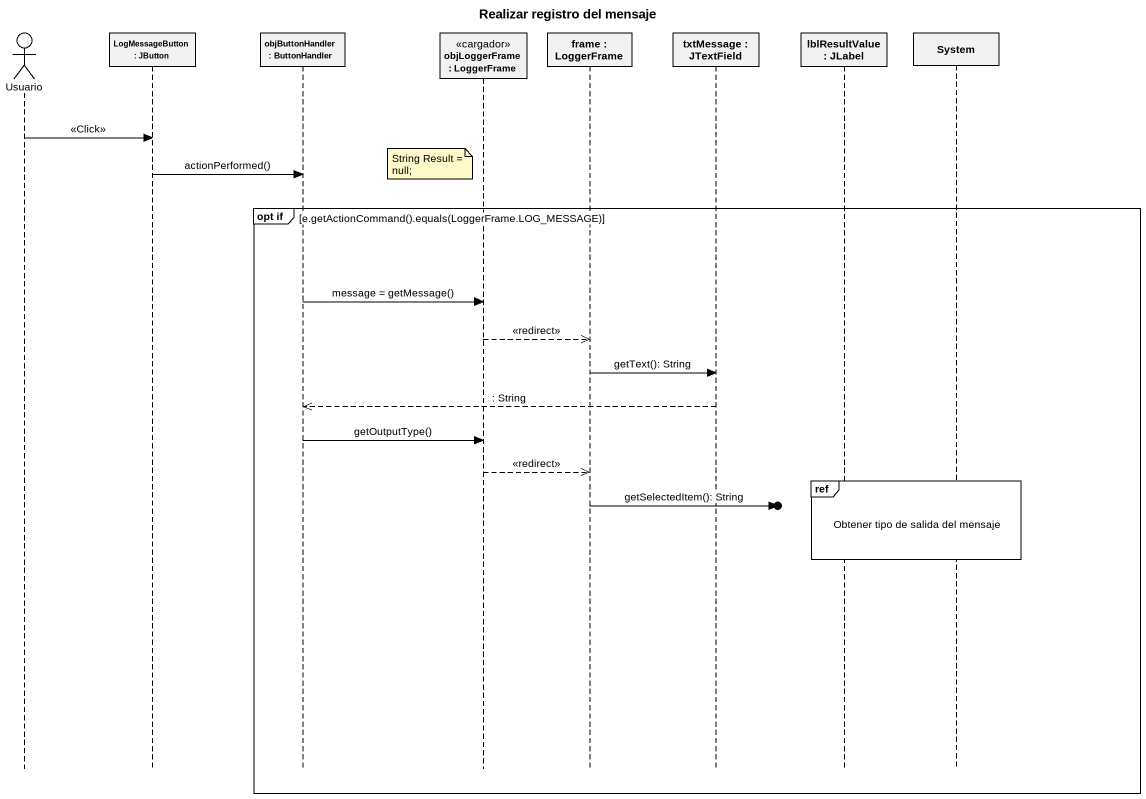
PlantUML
@startuml
title Realizar registro del mensaje
hide footbox
actor Usuario
participant "LogMessageButton : JButton" as LogMessageButton
participant "objButtonHandler : ButtonHandler" as objButtonHandler
participant "objLoggerFrame : LoggerFrame" as objLoggerFrame <<cargador>>
participant "frame : LoggerFrame" as frame_
participant "txtMessage : JTextField" as txtMessage
participant "lblResultValue : JLabel" as lblResultValue
participant System

Usuario -> LogMessageButton : <<Click>>
note left of objLoggerFrame : String Result = null;
LogMessageButton -> objButtonHandler : actionPerformed()
group opt if [e.getActionCommand().equals(LoggerFrame.LOG_MESSAGE)]
  objButtonHandler -> objLoggerFrame : message = getMessage()
  objLoggerFrame -->> frame_ : <<redirect>>
  frame_ -> txtMessage : getText(): String
  txtMessage -->> objButtonHandler : : String
  objButtonHandler -> objLoggerFrame : getOutputType()
  objLoggerFrame -->> frame_ : <<redirect>>
  ref over lblResultValue, System : Obtener tipo de salida del mensaje
  frame_ ->o] : getSelectedItem(): String
end
@enduml
